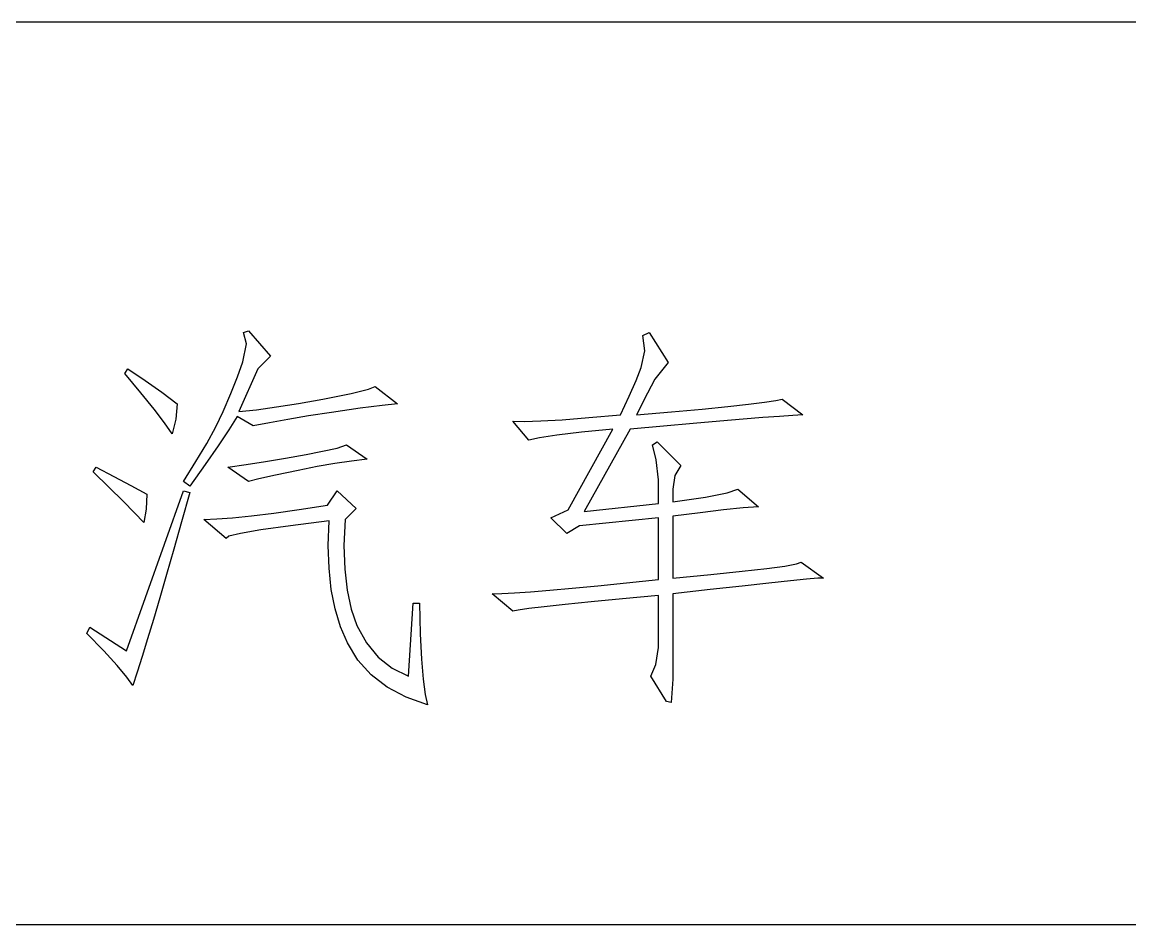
# Model space of a CAD drawing. Extents: x 0 to 420, y 0 to 297.
# Drawn here: x 337.27 to 349.53, y 25 to 35 of the extents above; entities that cross this region are included whole.
import ezdxf

# ---------------------------------------------------------------- set-up
doc = ezdxf.new("R2010")
doc.units = 0

msp = doc.modelspace()

# ---------------------------------------------------------------- linework, layer by layer
at = {"color": 7, "lineweight": 25}
for p, q in [((415, 35), (235, 35)), ((363, 25), (303, 25))]:
    msp.add_line(p, q, dxfattribs=at)
for points in [[(339.648, 30.632), (339.556, 30.485), (339.437, 30.307), (339.293, 30.099), (339.121, 29.86), (339.051, 29.913), (339.191, 30.132), (339.31, 30.334), (339.41, 30.518), (339.49, 30.685), (339.577, 30.886), (339.65, 31.071), (339.709, 31.237), (339.751, 31.437), (339.718, 31.562), (339.771, 31.579), (340.016, 31.299), (339.876, 31.158), (339.665, 30.685), (339.862, 30.707), (340.082, 30.737), (340.327, 30.777), (340.595, 30.825), (340.909, 30.887), (341.102, 30.934), (341.174, 30.965), (341.42, 30.772), (341.253, 30.754), (341.01, 30.722), (340.692, 30.676), (340.437, 30.637), (340.207, 30.599), (340.003, 30.562), (339.823, 30.527)], [(344.313, 29.667), (344.313, 29.93), (344.287, 30.15), (344.243, 30.316), (344.296, 30.351), (344.559, 30.088), (344.493, 29.978), (344.471, 29.825), (344.471, 29.685), (344.832, 29.739), (345.071, 29.786), (345.19, 29.825), (345.418, 29.632), (345.247, 29.619), (345.032, 29.597), (344.774, 29.566), (344.471, 29.527), (344.471, 28.842), (344.891, 28.881), (345.237, 28.917), (345.51, 28.948), (345.711, 28.975), (345.838, 28.998), (345.892, 29.018), (346.138, 28.842), (346.074, 28.839), (345.951, 28.828), (345.771, 28.81), (345.533, 28.785), (345.237, 28.753), (344.883, 28.714), (344.471, 28.667), (344.471, 27.72), (344.453, 27.465), (344.401, 27.474), (344.225, 27.755), (344.282, 27.886), (344.313, 28.071), (344.313, 28.65), (343.911, 28.612), (343.565, 28.578), (343.278, 28.549), (343.047, 28.523), (342.874, 28.503), (342.758, 28.486), (342.699, 28.474), (342.471, 28.667), (342.576, 28.67), (342.718, 28.677), (342.894, 28.689), (343.107, 28.707), (343.355, 28.729), (343.639, 28.756), (343.958, 28.788), (344.313, 28.825), (344.313, 29.509), (343.436, 29.421), (343.296, 29.334), (343.12, 29.509), (343.313, 29.597), (343.804, 30.492), (343.457, 30.458), (343.186, 30.426), (342.992, 30.396), (342.874, 30.369), (342.699, 30.579), (342.825, 30.577), (343.008, 30.582), (343.246, 30.596), (343.541, 30.619), (343.892, 30.65), (343.988, 30.856), (344.064, 31.032), (344.12, 31.176), (344.16, 31.36), (344.138, 31.527), (344.208, 31.562), (344.418, 31.228), (344.269, 31.044), (344.188, 30.889), (344.067, 30.65), (344.457, 30.683), (344.794, 30.714), (345.077, 30.742), (345.308, 30.767), (345.485, 30.789), (345.61, 30.808), (345.681, 30.825), (345.91, 30.65), (345.799, 30.643), (345.652, 30.633), (345.468, 30.619), (345.247, 30.601), (344.99, 30.58), (344.696, 30.554), (344.365, 30.525), (343.997, 30.492), (343.488, 29.579)], [(338.928, 30.439), (338.843, 30.56), (338.727, 30.711), (338.58, 30.893), (338.402, 31.106), (338.437, 31.158), (338.63, 31.03), (338.812, 30.901), (338.981, 30.772), (338.968, 30.601)], [(339.543, 30.071), (339.748, 30.099), (339.961, 30.132), (340.182, 30.169), (340.411, 30.211), (340.755, 30.281), (340.858, 30.316), (341.086, 30.158), (340.914, 30.137), (340.729, 30.11), (340.532, 30.076), (340.323, 30.035), (340.071, 29.983), (339.887, 29.942), (339.771, 29.913)], [(338.648, 29.772), (338.639, 29.606), (338.613, 29.457), (338.512, 29.564), (338.385, 29.693), (338.231, 29.845), (338.051, 30.018), (338.086, 30.071), (338.281, 29.967), (338.468, 29.868)], [(339.051, 29.807), (339.121, 29.79), (339.031, 29.465), (338.945, 29.163), (338.864, 28.881), (338.789, 28.622), (338.719, 28.384), (338.654, 28.168), (338.594, 27.974), (338.539, 27.801), (338.49, 27.65), (338.425, 27.745), (338.319, 27.873), (338.171, 28.034), (337.981, 28.228), (338.016, 28.299), (338.42, 28.035)], [(340.753, 29.807), (340.964, 29.614), (340.841, 29.492), (340.829, 29.203), (340.837, 28.941), (340.863, 28.706), (340.908, 28.498), (340.972, 28.316), (341.077, 28.123), (341.207, 27.965), (341.362, 27.842), (341.543, 27.755), (341.595, 28.562), (341.665, 28.562), (341.674, 28.225), (341.688, 27.944), (341.705, 27.72), (341.727, 27.551), (341.753, 27.439), (341.516, 27.522), (341.308, 27.633), (341.131, 27.77), (340.984, 27.933), (340.867, 28.123), (340.791, 28.302), (340.732, 28.499), (340.689, 28.715), (340.664, 28.95), (340.656, 29.203), (340.665, 29.474), (340.238, 29.421), (339.91, 29.376), (339.682, 29.337), (339.554, 29.306), (339.525, 29.281), (339.279, 29.492), (339.42, 29.496), (339.595, 29.509), (339.806, 29.531), (340.051, 29.562), (340.332, 29.601), (340.648, 29.65)]]:
    msp.add_lwpolyline(points, close=True, dxfattribs=at)

doc.saveas('drawing.dxf')
